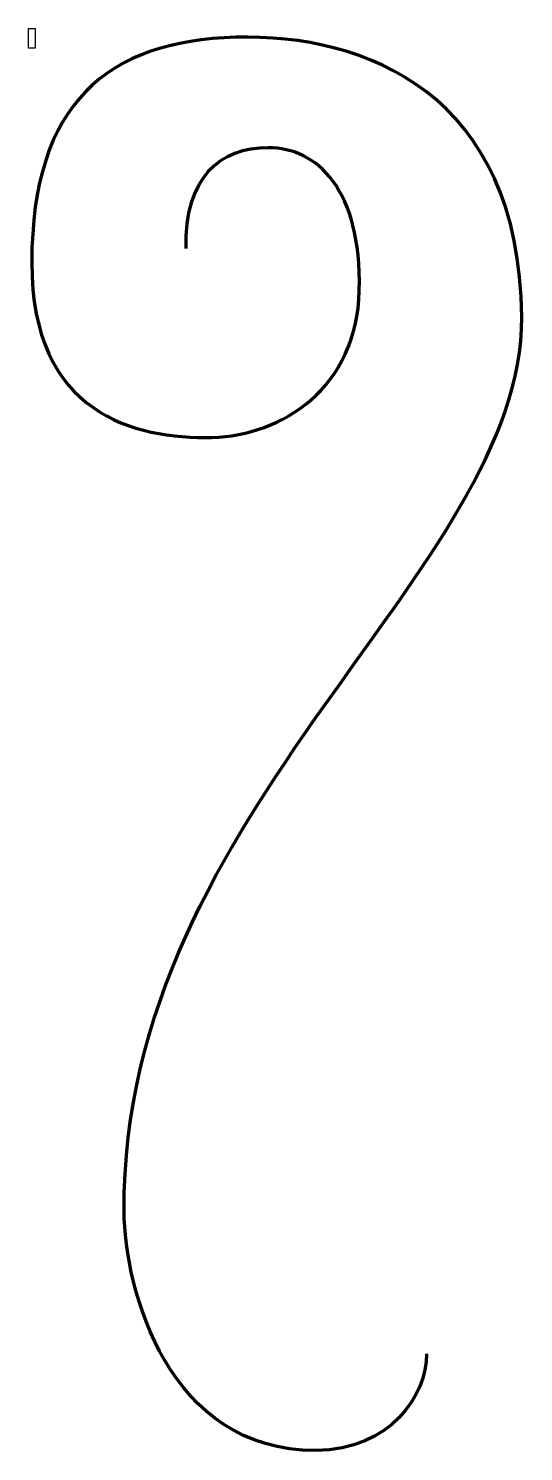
# Model space of a CAD drawing. Header units: centimetres. Extents: x -3.7 to 3, y -9 to 10.3.
import ezdxf

# ---------------------------------------------------------------- set-up
doc = ezdxf.new("R2010")
doc.units = ezdxf.units.CM
doc.header["$MEASUREMENT"] = 0
doc.header["$XCLIPFRAME"] = 0
doc.layers.add('Layer 1', color=7, linetype='Continuous')
picture_1 = doc.add_image_def('image1.jpg', size_in_pixel=(479, 1385))

msp = doc.modelspace()

# ---------------------------------------------------------------- linework, layer by layer
at = {"layer": 'Layer 1', "lineweight": 211}
for points, knots in [([(1.686, -7.709), (1.686, -8.274), (1.197, -9.016), (0.182, -9.023), (0.182, -9.023), (-1.824, -9.038), (-2.421, -6.834), (-2.427, -5.767), (-2.427, -5.767), (-2.462, -0.285), (3.006, 2.958), (2.981, 6.403), (2.981, 6.403), (2.959, 9.447), (0.848, 10.259), (-0.904, 10.211), (-0.904, 10.211), (-2.656, 10.164), (-3.681, 9.316), (-3.684, 7.145), (-3.684, 7.145), (-3.688, 5.089), (-2.289, 4.74), (-1.228, 4.765), (-1.228, 4.765), (-0.281, 4.787), (0.742, 5.441), (0.772, 6.764), (0.772, 6.764), (0.803, 8.145), (0.198, 8.705), (-0.466, 8.707), (-0.466, 8.707), (-1.124, 8.709), (-1.609, 8.301), (-1.59, 7.336)], [0, 0, 0, 0, 0.1, 0.1, 0.1, 0.1, 0.2, 0.2, 0.2, 0.2, 0.3, 0.3, 0.3, 0.3, 0.4, 0.4, 0.4, 0.4, 0.5, 0.5, 0.5, 0.5, 0.6, 0.6, 0.6, 0.6, 0.7, 0.7, 0.7, 0.7, 0.8, 0.8, 0.8, 0.8, 1, 1, 1, 1]), ([(1.686, -7.709), (1.686, -7.709), (1.686, -7.709), (1.686, -7.709), (1.686, -7.709), (1.686, -7.709), (1.686, -7.709), (1.686, -7.709)], [0, 0, 0, 0, 0.333333, 0.333333, 0.333333, 0.333333, 1, 1, 1, 1])]:
    msp.add_open_spline(points, degree=3, knots=knots, dxfattribs=at)

# ---------------------------------------------------------------- pictures from other files: only their frames are drawn
at = {"layer": 'Layer 1', "color": 0}
image = msp.add_image(picture_1, insert=(-3.684, -9.023), size_in_units=(6.653, 19.236), dxfattribs=at)
image.set_boundary_path([(-3.68, -9.02), (2.98, 10.21)])
image.dxf.flags = 3

doc.saveas('drawing.dxf')
